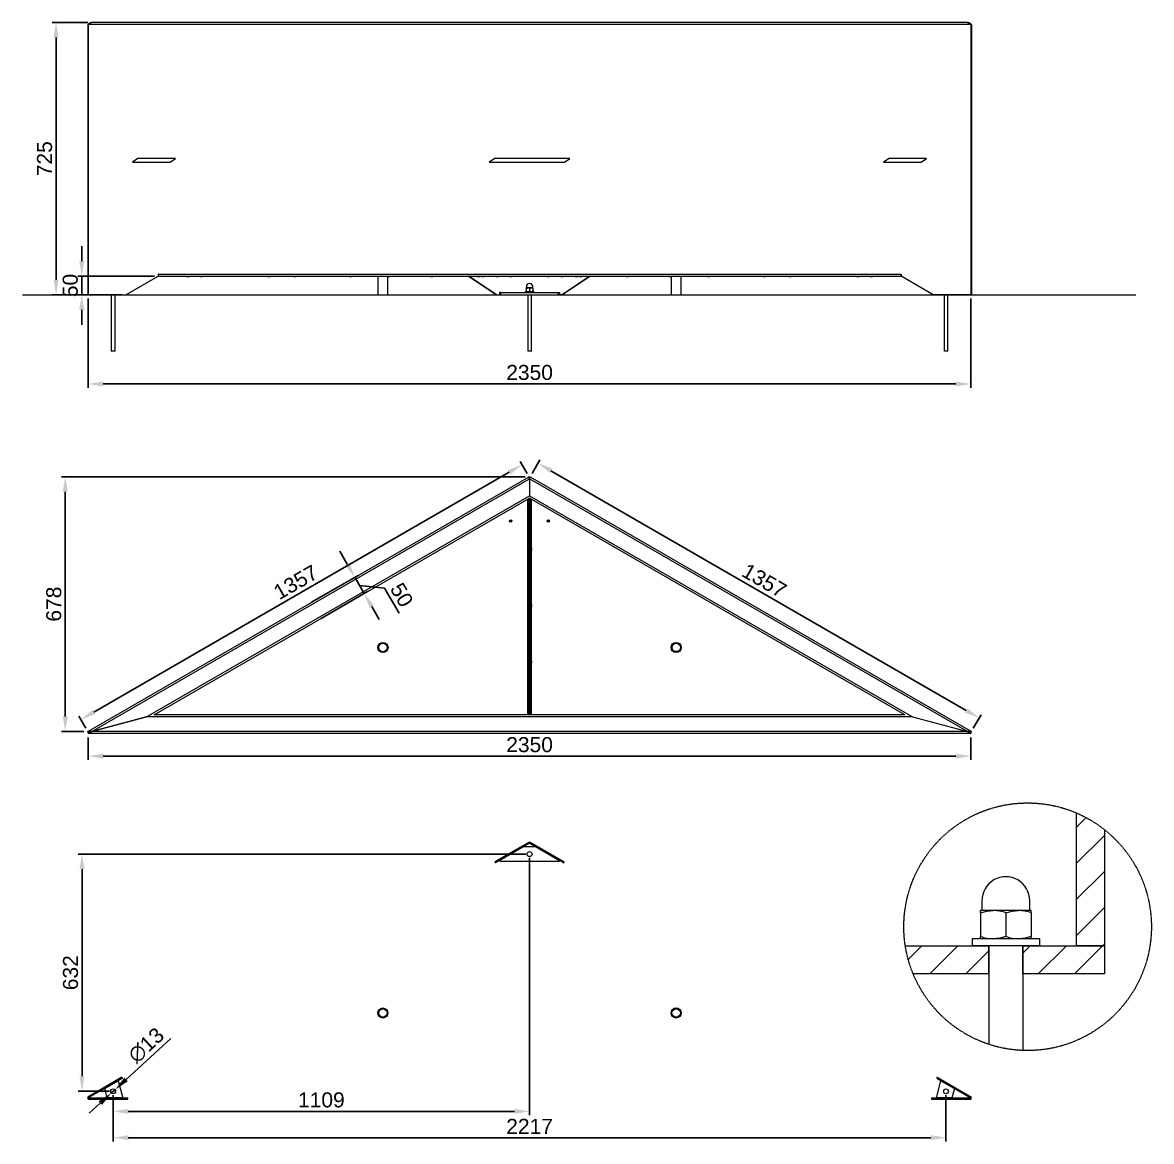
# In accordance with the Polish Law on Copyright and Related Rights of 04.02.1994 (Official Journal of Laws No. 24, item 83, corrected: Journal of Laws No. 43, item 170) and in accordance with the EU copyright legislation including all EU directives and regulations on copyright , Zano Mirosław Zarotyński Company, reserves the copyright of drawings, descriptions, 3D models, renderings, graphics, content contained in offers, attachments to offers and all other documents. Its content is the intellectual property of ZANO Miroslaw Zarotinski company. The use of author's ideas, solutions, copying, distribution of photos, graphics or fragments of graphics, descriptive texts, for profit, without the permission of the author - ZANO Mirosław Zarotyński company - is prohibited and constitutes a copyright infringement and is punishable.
# Model space of a CAD drawing. Header units: millimetres. Extents: x -87 to 4552, y -97 to 2881.
# Drawn here: x -87 to 2919, y -97 to 2881 of the extents above; entities that cross this region are included whole.
import ezdxf

# ---------------------------------------------------------------- set-up
doc = ezdxf.new("R2010")
doc.units = ezdxf.units.MM
doc.linetypes.add('HIDDEN', pattern=[1.905, 1.27, -0.635])
for name, color, linetype, lineweight in [('ZANO_R', 7, 'Continuous', 0), ('ZANO_R_przerywana', 7, 'HIDDEN', 0), ('ZANO_W', 1, 'Continuous', 0)]:
    doc.layers.add(name, color=color, linetype=linetype, lineweight=lineweight)
doc.styles.get("Standard").update_dxf_attribs({"font": 'ARIALUNI.TTF'})
doc.dimstyles.new('pl i ang', dxfattribs={"dimtxt": 50, "dimasz": 50, "dimexe": 1.25, "dimexo": 0.625, "dimgap": 10, "dimtad": 1, "dimtoh": 1, "dimtxsty": 'Standard', "dimcen": 2.5, "dimclrd": 1, "dimclre": 1, "dimclrt": 1, "dimadec": 0, "dimazin": 0, "dimtfac": 1, "dimtmove": 0, "dimatfit": 3, "dimfxl": 1, "dimarcsym": 1})

# ---------------------------------------------------------------- blocks, each defined once
blk = doc.blocks.new('*D384')
at = {"layer": 'ZANO_W', "color": 1, "lineweight": -2}
for p, q in [((87, 2881.2), (-7.6, 2881.2)), ((2.4, 2841.2), (2.4, 2196.3)), ((76.7, 2156.3), (-7.6, 2156.3))]:
    blk.add_line(p, q, dxfattribs=at)
at = {"layer": 'ZANO_W', "color": 1}
for points in [[(9, 2841.2), (-4.3, 2841.2), (2.4, 2881.2)], [(-4.3, 2196.3), (9, 2196.3), (2.4, 2156.3)]]:
    blk.add_solid(points, dxfattribs=at)
at = {"layer": 'ZANO_W', "color": 1, "insert": (-28.1, 2518.8), "char_height": 40, "attachment_point": 5, "rotation": 90}
blk.add_mtext('725', dxfattribs=at)
blk = doc.blocks.new('*D385')
at = {"layer": 'ZANO_W', "color": 1, "lineweight": -2}
for p, q in [((777.9, 1439.1), (757.9, 1473.8)), ((682.9, 1338), (806.6, 1409.5)), ((797.9, 1404.5), (822.9, 1361.2)), ((877.2, 1375.7), (810.4, 1382.8)), ((707.9, 1294.7), (831.6, 1366.2)), ((915.9, 1308.8), (877.2, 1375.7)), ((842.9, 1326.5), (862.9, 1291.9))]:
    blk.add_line(p, q, dxfattribs=at)
at = {"layer": 'ZANO_W', "color": 1}
for points in [[(772.2, 1435.8), (783.7, 1442.5), (797.9, 1404.5)], [(848.7, 1329.9), (837.2, 1323.2), (822.9, 1361.2)]]:
    blk.add_solid(points, dxfattribs=at)
at = {"layer": 'ZANO_W', "color": 1, "insert": (922.9, 1357.5), "char_height": 40, "attachment_point": 5, "rotation": 300}
blk.add_mtext('50', dxfattribs=at)
blk = doc.blocks.new('*D386')
at = {"layer": 'ZANO_W', "color": 1, "lineweight": -2}
for p, q in [((70.7, 2246.3), (70.7, 2286.3)), ((264.2, 2206.3), (60.7, 2206.3)), ((70.7, 2206.3), (70.7, 2156.3)), ((178.2, 2156.3), (60.7, 2156.3)), ((70.7, 2116.3), (70.7, 2076.3))]:
    blk.add_line(p, q, dxfattribs=at)
at = {"layer": 'ZANO_W', "color": 1}
for points in [[(64.1, 2246.3), (77.4, 2246.3), (70.7, 2206.3)], [(77.4, 2116.3), (64.1, 2116.3), (70.7, 2156.3)]]:
    blk.add_solid(points, dxfattribs=at)
at = {"layer": 'ZANO_W', "color": 1, "insert": (40.3, 2181.3), "char_height": 40, "attachment_point": 5, "rotation": 90}
blk.add_mtext('50', dxfattribs=at)
blk = doc.blocks.new('*D387')
at = {"layer": 'ZANO_W', "color": 1, "lineweight": -2}
for p, q in [((88.2, 978.2), (88.2, 918.3)), ((2438.2, 978.2), (2438.2, 918.3)), ((128.2, 928.3), (2398.2, 928.3))]:
    blk.add_line(p, q, dxfattribs=at)
at = {"layer": 'ZANO_W', "color": 1}
for points in [[(128.2, 934.9), (128.2, 921.6), (88.2, 928.3)], [(2398.2, 921.6), (2398.2, 934.9), (2438.2, 928.3)]]:
    blk.add_solid(points, dxfattribs=at)
at = {"layer": 'ZANO_W', "color": 1, "insert": (1263.2, 958.7), "char_height": 40, "attachment_point": 5}
blk.add_mtext('2350', dxfattribs=at)
blk = doc.blocks.new('*D388')
at = {"layer": 'ZANO_W', "color": 1, "lineweight": -2}
for p, q in [((1251.7, 1672.2), (16.9, 1672.2)), ((26.9, 1033.9), (26.9, 1632.2)), ((76.7, 993.9), (16.9, 993.9))]:
    blk.add_line(p, q, dxfattribs=at)
at = {"layer": 'ZANO_W', "color": 1}
for points in [[(33.5, 1632.2), (20.2, 1632.2), (26.9, 1672.2)], [(20.2, 1033.9), (33.5, 1033.9), (26.9, 993.9)]]:
    blk.add_solid(points, dxfattribs=at)
at = {"layer": 'ZANO_W', "color": 1, "insert": (-3.6, 1333), "char_height": 40, "attachment_point": 5, "rotation": 90}
blk.add_mtext('678', dxfattribs=at)
blk = doc.blocks.new('*D389')
at = {"layer": 'ZANO_W', "color": 1, "lineweight": -2}
for p, q in [((103, 1045.7), (1208.7, 1684.1)), ((1256.7, 1680.9), (1238.3, 1712.7)), ((81.7, 1002.5), (63.3, 1034.4))]:
    blk.add_line(p, q, dxfattribs=at)
at = {"layer": 'ZANO_W', "color": 1}
for points in [[(1212, 1678.3), (1205.3, 1689.8), (1243.3, 1704.1)], [(99.6, 1051.5), (106.3, 1039.9), (68.3, 1025.7)]]:
    blk.add_solid(points, dxfattribs=at)
at = {"layer": 'ZANO_W', "color": 1, "insert": (640.6, 1391.2), "char_height": 40, "attachment_point": 5, "rotation": 30}
blk.add_mtext('1357', dxfattribs=at)
blk = doc.blocks.new('*D390')
at = {"layer": 'ZANO_W', "color": 1, "lineweight": -2}
for p, q in [((1269.7, 1680.9), (1290.5, 1717)), ((1320.2, 1688.3), (2425.9, 1050)), ((2444.7, 1002.5), (2465.5, 1038.6))]:
    blk.add_line(p, q, dxfattribs=at)
at = {"layer": 'ZANO_W', "color": 1}
for points in [[(1323.5, 1694.1), (1316.8, 1682.5), (1285.5, 1708.3)], [(2422.6, 1044.2), (2429.2, 1055.7), (2460.5, 1030)]]:
    blk.add_solid(points, dxfattribs=at)
at = {"layer": 'ZANO_W', "color": 1, "insert": (1888.2, 1395.5), "char_height": 40, "attachment_point": 5, "rotation": 330.0015}
blk.add_mtext('1357', dxfattribs=at)
blk = doc.blocks.new('*D391')
at = {"layer": 'ZANO_W', "color": 1, "lineweight": -2}
for p, q in [((88.2, 2146.3), (88.2, 1909.2)), ((2438.2, 2146.3), (2438.2, 1909.2)), ((128.2, 1919.2), (2398.2, 1919.2))]:
    blk.add_line(p, q, dxfattribs=at)
at = {"layer": 'ZANO_W', "color": 1}
for points in [[(128.2, 1925.8), (128.2, 1912.5), (88.2, 1919.2)], [(2398.2, 1912.5), (2398.2, 1925.8), (2438.2, 1919.2)]]:
    blk.add_solid(points, dxfattribs=at)
at = {"layer": 'ZANO_W', "color": 1, "insert": (1263.2, 1949.6), "char_height": 40, "attachment_point": 5}
blk.add_mtext('2350', dxfattribs=at)
blk = doc.blocks.new('*D392')
at = {"layer": 'ZANO_W', "color": 1, "lineweight": -2}
for p, q in [((154.5, 25.9), (154.5, -97.5)), ((2371.9, 25.9), (2371.9, -97.5)), ((194.5, -87.5), (2331.9, -87.5))]:
    blk.add_line(p, q, dxfattribs=at)
at = {"layer": 'ZANO_W', "color": 1}
for points in [[(194.5, -80.8), (194.5, -94.1), (154.5, -87.5)], [(2331.9, -94.1), (2331.9, -80.8), (2371.9, -87.5)]]:
    blk.add_solid(points, dxfattribs=at)
at = {"layer": 'ZANO_W', "color": 1, "insert": (1263.2, -57.4), "char_height": 40, "attachment_point": 5}
blk.add_mtext('2217', dxfattribs=at)
blk = doc.blocks.new('*D393')
at = {"layer": 'ZANO_W', "color": 1, "lineweight": -2}
for p, q in [((1263.2, 657.5), (1263.2, -27.5)), ((154.5, 25.9), (154.5, -27.5)), ((194.5, -17.5), (1223.2, -17.5))]:
    blk.add_line(p, q, dxfattribs=at)
at = {"layer": 'ZANO_W', "color": 1}
for points in [[(194.5, -10.8), (194.5, -24.2), (154.5, -17.5)], [(1223.2, -24.2), (1223.2, -10.8), (1263.2, -17.5)]]:
    blk.add_solid(points, dxfattribs=at)
at = {"layer": 'ZANO_W', "color": 1, "insert": (708.8, 12.9), "char_height": 40, "attachment_point": 5}
blk.add_mtext('1109', dxfattribs=at)
blk = doc.blocks.new('*D394')
at = {"layer": 'ZANO_W', "color": 1, "lineweight": -2}
for p, q in [((1253.2, 667.5), (61.5, 667.5)), ((71.5, 75.9), (71.5, 627.5)), ((144.5, 35.9), (61.5, 35.9))]:
    blk.add_line(p, q, dxfattribs=at)
at = {"layer": 'ZANO_W', "color": 1}
for points in [[(78.1, 627.5), (64.8, 627.5), (71.5, 667.5)], [(64.8, 75.9), (78.1, 75.9), (71.5, 35.9)]]:
    blk.add_solid(points, dxfattribs=at)
at = {"layer": 'ZANO_W', "color": 1, "insert": (41, 351.7), "char_height": 40, "attachment_point": 5, "rotation": 90}
blk.add_mtext('632', dxfattribs=at)
blk = doc.blocks.new('*D396')
at = {"layer": 'ZANO_W', "color": 1, "lineweight": -2}
for p, q in [((308.1, 176.8), (188.8, 67.4)), ((149.7, 31.5), (159.3, 40.3)), ((120.2, 4.5), (90.8, -22.5))]:
    blk.add_line(p, q, dxfattribs=at)
at = {"layer": 'ZANO_W', "color": 1}
for points in [[(184.3, 72.3), (193.3, 62.5), (159.3, 40.3)], [(124.7, -0.4), (115.7, 9.4), (149.7, 31.5)]]:
    blk.add_solid(points, dxfattribs=at)
at = {"layer": 'ZANO_W', "color": 1, "insert": (242.4, 158.3), "char_height": 40, "attachment_point": 5, "rotation": 42.5314}
blk.add_mtext('∅13', dxfattribs=at)

msp = doc.modelspace()

# ---------------------------------------------------------------- linework, layer by layer
at = {"layer": 'ZANO_R'}
for p, q in [((88.2, 2875.9), (86.7, 2875.9)), ((86.7, 2875.9), (86.7, 2156.3)), ((2438.2, 2875.9), (88.2, 2875.9)), ((88.2, 2875.9), (88.2, 2156.3)), ((2429.2, 2881.3), (97.1, 2881.3)), ((2438.2, 2875.9), (2439.7, 2875.9)), ((2438.2, 2875.9), (2438.2, 2156.3)), ((2439.7, 2875.9), (2439.7, 2156.3)), ((220.3, 2519.3), (206, 2509.3)), ((206, 2509.3), (306, 2509.3)), ((320.3, 2519.3), (220.3, 2519.3)), ((306, 2509.3), (320.3, 2519.3)), ((1170.3, 2519.3), (1156, 2509.3)), ((1156, 2509.3), (1356, 2509.3)), ((1370.3, 2519.3), (1170.3, 2519.3)), ((1356, 2509.3), (1370.3, 2519.3)), ((2220.3, 2519.3), (2206, 2509.3)), ((2206, 2509.3), (2306, 2509.3)), ((2320.3, 2519.3), (2220.3, 2519.3)), ((2306, 2509.3), (2320.3, 2519.3)), ((188.2, 2156.3), (273.8, 2205.7)), ((274.8, 2211.7), (273.8, 2211.7)), ((273.8, 2211.7), (273.8, 2205.7)), ((273.8, 2209.3), (274.2, 2209.3)), ((273.8, 2206.3), (274.2, 2206.3)), ((274.2, 2209.3), (274.2, 2206.3)), ((274.2, 2206.3), (2252.2, 2206.3)), ((274.8, 2211.7), (2251.6, 2211.7)), ((348.7, 2206.3), (348.7, 2206.2)), ((348.7, 2206.2), (357.7, 2206.2)), ((348.8, 2206), (357.6, 2206)), ((351.3, 2205.4), (355.1, 2205.4)), ((351.4, 2205.4), (354.9, 2205.4)), ((357.7, 2206.2), (357.7, 2206.3)), ((383.7, 2206.3), (383.7, 2206.2)), ((383.7, 2206.2), (386.2, 2206.2)), ((383.8, 2206), (386.2, 2206)), ((386.2, 2206.2), (392.7, 2206.2)), ((386.2, 2206), (392.5, 2206)), ((386.3, 2205.4), (387.3, 2205.4)), ((386.4, 2205.4), (389.9, 2205.4)), ((387.3, 2205.4), (390.1, 2205.4)), ((392.7, 2206.2), (392.7, 2206.3)), ((565.2, 2206.3), (565.2, 2206.2)), ((565.2, 2206.2), (574.2, 2206.2)), ((565.3, 2206), (574.1, 2206)), ((567.8, 2205.4), (571.6, 2205.4)), ((567.9, 2205.4), (571.4, 2205.4)), ((574.2, 2206.2), (574.2, 2206.3)), ((633.7, 2206.3), (633.7, 2206.2)), ((633.7, 2206.2), (642.7, 2206.2)), ((633.8, 2206), (642.5, 2206)), ((636.3, 2205.4), (640.1, 2205.4)), ((636.4, 2205.4), (639.9, 2205.4)), ((642.7, 2206.2), (642.7, 2206.3)), ((781.7, 2206.3), (781.7, 2206.2)), ((781.7, 2206.2), (790.7, 2206.2)), ((781.8, 2206), (790.6, 2206)), ((784.3, 2205.4), (788.1, 2205.4)), ((784.5, 2205.4), (788, 2205.4)), ((790.7, 2206.2), (790.7, 2206.3)), ((859.3, 2206.3), (859.3, 2156.3)), ((883.7, 2206.3), (883.7, 2206.2)), ((883.7, 2206.2), (892.7, 2206.2)), ((883.8, 2206), (892.5, 2206)), ((886.2, 2156.3), (886.2, 2205.4)), ((886.3, 2205.4), (890.1, 2205.4)), ((886.4, 2205.4), (889.9, 2205.4)), ((892.7, 2206.2), (892.7, 2206.3)), ((998.2, 2206.3), (998.2, 2206.2)), ((998.2, 2206.2), (1007.2, 2206.2)), ((998.3, 2206), (1007.1, 2206)), ((1000.8, 2205.4), (1004.6, 2205.4)), ((1001, 2205.4), (1004.5, 2205.4)), ((1007.2, 2206.2), (1007.2, 2206.3)), ((1101, 2205.7), (1101, 2206.3)), ((1102.5, 2205.7), (1101, 2205.7)), ((1101, 2205.7), (1175.1, 2156.3)), ((1102.5, 2205.7), (1102.5, 2206.3)), ((1102.5, 2205.7), (1176.6, 2156.3)), ((1122.7, 2206.3), (1122.7, 2206.2)), ((1122.7, 2206.2), (1125.9, 2206.2)), ((1122.8, 2206), (1125.9, 2206)), ((1125.3, 2205.4), (1126.6, 2205.4)), ((1125.4, 2205.4), (1128.9, 2205.4)), ((1125.9, 2206.2), (1131.7, 2206.2)), ((1125.9, 2206), (1131.6, 2206)), ((1126.6, 2205.4), (1129.1, 2205.4)), ((1131.7, 2206.2), (1131.7, 2206.3)), ((1133.7, 2206.3), (1133.7, 2206.2)), ((1133.7, 2206.2), (1142.7, 2206.2)), ((1133.8, 2206), (1142.5, 2206)), ((1136.3, 2205.4), (1140.1, 2205.4)), ((1136.4, 2205.4), (1139.9, 2205.4)), ((1142.7, 2206.2), (1142.7, 2206.3)), ((1172.7, 2206.3), (1172.7, 2206.2)), ((1172.7, 2206.2), (1181.7, 2206.2)), ((1172.8, 2206), (1181.6, 2206)), ((1175.3, 2205.4), (1179.1, 2205.4)), ((1175.4, 2205.4), (1178.9, 2205.4)), ((1181.7, 2206.2), (1181.7, 2206.3)), ((1208.7, 2206.3), (1208.7, 2206.2)), ((1208.7, 2206.2), (1215.7, 2206.2)), ((1208.8, 2206), (1215.6, 2206)), ((1211.3, 2205.4), (1214.2, 2205.4)), ((1211.4, 2205.4), (1214.9, 2205.4)), ((1214.2, 2205.4), (1215.1, 2205.4)), ((1215.6, 2206), (1217.6, 2206)), ((1215.7, 2206.2), (1217.7, 2206.2)), ((1217.7, 2206.2), (1217.7, 2206.3)), ((1308.7, 2206.3), (1308.7, 2206.2)), ((1308.7, 2206.2), (1310, 2206.2)), ((1308.8, 2206), (1310.1, 2206)), ((1310, 2206.2), (1317.7, 2206.2)), ((1310.1, 2206), (1317.6, 2206)), ((1311.3, 2205.4), (1311.8, 2205.4)), ((1311.4, 2205.4), (1314.9, 2205.4)), ((1311.8, 2205.4), (1315.1, 2205.4)), ((1317.7, 2206.2), (1317.7, 2206.3)), ((1344.7, 2206.3), (1344.7, 2206.2)), ((1344.7, 2206.2), (1353.7, 2206.2)), ((1344.8, 2206), (1353.6, 2206)), ((1347.3, 2205.4), (1351.1, 2205.4)), ((1347.4, 2205.4), (1350.9, 2205.4)), ((1423.9, 2205.7), (1349.8, 2156.3)), ((1425.4, 2205.7), (1351.3, 2156.3)), ((1353.7, 2206.2), (1353.7, 2206.3)), ((1383.7, 2206.3), (1383.7, 2206.2)), ((1383.7, 2206.2), (1387.4, 2206.2)), ((1383.8, 2206), (1387.5, 2206)), ((1386.3, 2205.4), (1387.9, 2205.4)), ((1386.4, 2205.4), (1389.9, 2205.4)), ((1387.4, 2206.2), (1392.7, 2206.2)), ((1387.5, 2206), (1392.5, 2206)), ((1387.9, 2205.4), (1390.1, 2205.4)), ((1392.7, 2206.2), (1392.7, 2206.3)), ((1394.7, 2206.3), (1394.7, 2206.2)), ((1394.7, 2206.2), (1399.1, 2206.2)), ((1394.8, 2206), (1399.1, 2206)), ((1397.3, 2205.4), (1399.2, 2205.4)), ((1397.4, 2205.4), (1400.9, 2205.4)), ((1399.1, 2206.2), (1403.7, 2206.2)), ((1399.1, 2206), (1403.6, 2206)), ((1399.2, 2205.4), (1401.1, 2205.4)), ((1403.7, 2206.2), (1403.7, 2206.3)), ((1423.9, 2206.3), (1423.9, 2205.7)), ((1423.9, 2205.7), (1425.4, 2205.7)), ((1425.4, 2205.7), (1425.4, 2206.3)), ((1519.2, 2206.3), (1519.2, 2206.2)), ((1519.2, 2206.2), (1528.2, 2206.2)), ((1519.3, 2206), (1528, 2206)), ((1521.8, 2205.4), (1525.6, 2205.4)), ((1521.9, 2205.4), (1525.4, 2205.4)), ((1528.2, 2206.2), (1528.2, 2206.3)), ((1633.7, 2206.3), (1633.7, 2206.2)), ((1633.7, 2206.2), (1642.7, 2206.2)), ((1633.8, 2206), (1642.5, 2206)), ((1636.3, 2205.4), (1640.1, 2205.4)), ((1636.4, 2205.4), (1639.9, 2205.4)), ((1640.1, 2205.4), (1640.1, 2156.3)), ((1642.7, 2206.2), (1642.7, 2206.3)), ((1667, 2156.3), (1667, 2206.3)), ((1735.7, 2206.3), (1735.7, 2206.2)), ((1735.7, 2206.2), (1744.7, 2206.2)), ((1735.8, 2206), (1744.5, 2206)), ((1738.3, 2205.4), (1742.1, 2205.4)), ((1738.4, 2205.4), (1741.9, 2205.4)), ((1744.7, 2206.2), (1744.7, 2206.3)), ((1883.7, 2206.3), (1883.7, 2206.2)), ((1883.7, 2206.2), (1891.3, 2206.2)), ((1883.8, 2206), (1891.2, 2206)), ((1886.3, 2205.4), (1889.5, 2205.4)), ((1886.4, 2205.4), (1889.9, 2205.4)), ((1889.5, 2205.4), (1890.1, 2205.4)), ((1891.2, 2206), (1892.5, 2206)), ((1891.3, 2206.2), (1892.7, 2206.2)), ((1892.7, 2206.2), (1892.7, 2206.3)), ((1952.2, 2206.3), (1952.2, 2206.2)), ((1952.2, 2206.2), (1961.2, 2206.2)), ((1952.3, 2206), (1961, 2206)), ((1954.8, 2205.4), (1958.6, 2205.4)), ((1954.9, 2205.4), (1958.4, 2205.4)), ((1961.2, 2206.2), (1961.2, 2206.3)), ((2133.7, 2206.3), (2133.7, 2206.2)), ((2133.7, 2206.2), (2138.7, 2206.2)), ((2133.8, 2206), (2138.7, 2206)), ((2136.3, 2205.4), (2138.4, 2205.4)), ((2136.4, 2205.4), (2139.9, 2205.4)), ((2138.4, 2205.4), (2140.1, 2205.4)), ((2138.7, 2206.2), (2142.7, 2206.2)), ((2138.7, 2206), (2142.5, 2206)), ((2142.7, 2206.2), (2142.7, 2206.3)), ((2168.7, 2206.3), (2168.7, 2206.2)), ((2168.7, 2206.2), (2177.3, 2206.2)), ((2168.8, 2206), (2177.2, 2206)), ((2171.3, 2205.4), (2174.9, 2205.4)), ((2171.4, 2205.4), (2174.9, 2205.4)), ((2174.9, 2205.4), (2175.1, 2205.4)), ((2177.2, 2206), (2177.6, 2206)), ((2177.3, 2206.2), (2177.7, 2206.2)), ((2177.7, 2206.2), (2177.7, 2206.3)), ((2251.6, 2211.7), (2252.6, 2211.7)), ((2252.2, 2209.3), (2252.2, 2206.3)), ((2252.2, 2209.3), (2252.6, 2209.3)), ((2252.2, 2206.3), (2252.6, 2206.3)), ((2252.6, 2211.7), (2252.6, 2205.7)), ((2338.2, 2156.3), (2252.6, 2205.7)), ((1251.2, 2164.8), (1251.2, 2162.3)), ((1275.2, 2164.8), (1251.2, 2164.8)), ((1254.2, 2174), (1254.2, 2174.8)), ((1258.7, 2174.8), (1254.2, 2174.8)), ((1254.2, 2174), (1254.2, 2165.6)), ((1254.2, 2164.8), (1254.2, 2165.6)), ((1254.7, 2178.3), (1254.7, 2175)), ((1267.7, 2174.8), (1258.7, 2174.8)), ((1263.2, 2174), (1263.2, 2165.6)), ((1272.2, 2174.8), (1267.7, 2174.8)), ((1271.7, 2175), (1271.7, 2178.3)), ((1272.2, 2174), (1272.2, 2174.8)), ((1272.2, 2174), (1272.2, 2165.6)), ((1272.2, 2164.8), (1272.2, 2165.6)), ((1275.2, 2162.3), (1275.2, 2164.8)), ((88.2, 2156.3), (86.7, 2156.3)), ((88.2, 2156.3), (188.2, 2156.3)), ((859.3, 2156.3), (886.2, 2156.3)), ((1175.1, 2156.3), (1176.6, 2156.3)), ((1176.6, 2156.3), (1183.2, 2156.3)), ((1183.2, 2162.3), (1183.2, 2156.3)), ((1187, 2162.3), (1183.2, 2162.3)), ((1183.2, 2156.3), (1187, 2156.3)), ((1187, 2156.3), (1187, 2162.3)), ((1187, 2162.3), (1339.3, 2162.3)), ((1187, 2156.3), (1339.3, 2156.3)), ((1339.3, 2156.3), (1339.3, 2162.3)), ((1339.3, 2162.3), (1343.2, 2162.3)), ((1343.2, 2156.3), (1339.3, 2156.3)), ((1343.2, 2162.3), (1343.2, 2156.3)), ((1349.8, 2156.3), (1343.2, 2156.3)), ((1349.8, 2156.3), (1351.3, 2156.3)), ((1640.1, 2156.3), (1643.2, 2156.3)), ((1643.2, 2156.3), (1667, 2156.3)), ((2438.2, 2156.3), (2338.2, 2156.3)), ((2439.7, 2156.3), (2438.2, 2156.3)), ((86.7, 993.9), (1261.7, 1672.2)), ((97.2, 993.7), (1263.2, 1666.9)), ((1263.2, 1669.6), (1261.7, 1672.2)), ((1263.2, 1669.6), (1264.7, 1672.2)), ((1263.2, 1666.9), (1263.2, 1621.6)), ((2429.2, 993.6), (1263.2, 1666.8)), ((1263.2, 1666.8), (1263.2, 1621.6)), ((1264.7, 1672.2), (2439.7, 993.8)), ((243.5, 1032.9), (1263.2, 1621.6)), ((263.6, 1038.3), (1263.2, 1615.4)), ((1257.8, 1612.2), (1257.8, 1038.2)), ((1260.2, 1613.6), (1260.2, 1038.2)), ((1263.2, 1621.6), (2282.9, 1032.8)), ((1263.2, 1615.3), (1263.2, 1038.2)), ((2262.8, 1038.2), (1263.2, 1615.3)), ((1266.2, 1613.6), (1266.2, 1038.2)), ((1268.6, 1038.2), (1268.6, 1612.2)), ((1259.3, 1481.1), (1259.3, 1477.4)), ((1259.3, 1481), (1259.3, 1477.5)), ((1259.9, 1483.6), (1259.9, 1474.9)), ((1260.2, 1483.7), (1260.1, 1483.7)), ((1260.1, 1483.7), (1260.1, 1474.7)), ((1260.1, 1474.7), (1260.2, 1474.7)), ((1268.3, 1481.7), (1268.3, 1476.8)), ((1268.5, 1478), (1268.5, 1480.5)), ((1259.3, 1331.1), (1259.3, 1327.4)), ((1259.3, 1331), (1259.3, 1327.5)), ((1259.9, 1333.6), (1259.9, 1324.9)), ((1260.2, 1333.7), (1260.1, 1333.7)), ((1260.1, 1333.7), (1260.1, 1324.7)), ((1260.1, 1324.7), (1260.2, 1324.7)), ((1268.3, 1331.7), (1268.3, 1326.8)), ((1268.5, 1328), (1268.5, 1330.5)), ((1259.3, 1181.1), (1259.3, 1177.4)), ((1259.3, 1181), (1259.3, 1177.5)), ((1259.9, 1183.6), (1259.9, 1174.9)), ((1260.2, 1183.7), (1260.1, 1183.7)), ((1260.1, 1183.7), (1260.1, 1174.7)), ((1260.1, 1174.7), (1260.2, 1174.7)), ((1268.3, 1181.7), (1268.3, 1176.8)), ((1268.5, 1178), (1268.5, 1180.5)), ((97.1, 993.6), (243.4, 1032.8)), ((243.5, 1032.9), (97.2, 993.7)), ((2282.9, 1032.8), (243.4, 1032.8)), ((2262.8, 1038.2), (263.6, 1038.2)), ((2282.9, 1032.8), (2429.2, 993.6)), ((88.2, 991.3), (86.7, 993.9)), ((2429.2, 993.6), (97.1, 993.6)), ((2438.2, 991.2), (2439.7, 993.8)), ((89.1, 991.8), (88.2, 991.2)), ((88.2, 991.2), (88.4, 991.2)), ((88.2, 991.2), (88.2, 988.2)), ((2438.2, 988.2), (88.2, 988.2)), ((2438.2, 991.2), (2438.2, 988.2)), ((2719, 777.2), (2719, 423.5)), ((2719, 738.6), (2745.1, 764.7)), ((2794, 732.6), (2794, 423.5)), ((1261.7, 699.2), (1170.9, 646.7)), ((1263.2, 696.6), (1172.4, 644.1)), ((1261.7, 699.2), (1263.2, 696.6)), ((1263.2, 696.6), (1264.7, 699.2)), ((1263.2, 696.6), (1354, 644.1)), ((1264.7, 699.2), (1355.5, 646.7)), ((2719, 642.4), (2794, 717.4)), ((1183.2, 650.4), (1247.5, 687.5)), ((1247.5, 687.5), (1278.9, 687.5)), ((1278.9, 687.5), (1343.2, 650.4)), ((1170.9, 646.7), (1172.4, 644.1)), ((1339.3, 647.5), (1187, 647.5)), ((1354, 644.1), (1355.5, 646.7)), ((2719, 546.2), (2794, 621.2)), ((2467.7, 543.5), (2467.7, 519.2)), ((2595.2, 519.2), (2595.2, 543.5)), ((2464, 511.3), (2464, 517.3)), ((2497.7, 517.3), (2464, 517.3)), ((2464, 511.3), (2480.5, 515.6)), ((2464, 511.3), (2464, 448.3)), ((2480.5, 515.6), (2497.7, 517.3)), ((2565.2, 517.3), (2497.7, 517.3)), ((2531.5, 511.3), (2548, 515.6)), ((2531.5, 511.3), (2531.5, 448.3)), ((2548, 515.6), (2565.2, 517.3)), ((2599, 517.3), (2565.2, 517.3)), ((2599, 511.3), (2599, 517.3)), ((2599, 511.3), (2599, 448.3)), ((2719, 450), (2794, 525)), ((2263.7, 423.7), (2486.5, 423.5)), ((2271.5, 387.3), (2307.9, 423.7)), ((2328.9, 348.5), (2404, 423.6)), ((2441.5, 442.3), (2441.5, 423.5)), ((2621.5, 442.3), (2441.5, 442.3)), ((2621.5, 423.5), (2441.5, 423.5)), ((2464, 442.3), (2464, 448.3)), ((2486.5, 348.5), (2486.5, 423.5)), ((2486.5, 423.5), (2486.5, 161)), ((2515, 443.9), (2497.7, 442.3)), ((2531.5, 448.3), (2515, 443.9)), ((2582.5, 443.9), (2565.2, 442.3)), ((2576.5, 348.5), (2576.5, 423.5)), ((2576.5, 423.5), (2794, 423.5)), ((2576.5, 423.5), (2576.5, 144.7)), ((2576.5, 403.7), (2596.4, 423.5)), ((2599, 448.3), (2582.5, 443.9)), ((2599, 442.3), (2599, 448.3)), ((2617.6, 348.5), (2692.6, 423.5)), ((2621.5, 423.5), (2621.5, 442.3)), ((2713.8, 348.5), (2788.8, 423.5)), ((2794, 423.5), (2719, 423.5)), ((2788.8, 423.5), (2794, 428.7)), ((2425.1, 348.5), (2486.5, 409.9)), ((2486.5, 348.5), (2283.2, 348.5)), ((2794, 348.5), (2576.5, 348.5)), ((177.5, 73.2), (86.7, 20.8)), ((179, 70.6), (88.2, 18.2)), ((131.8, 43.4), (167.7, 64.1)), ((167.7, 64.1), (180, 18.2)), ((179, 70.6), (177.5, 73.2)), ((2346.4, 18.2), (2358.7, 64.1)), ((2348.9, 73.2), (2347.4, 70.6)), ((2347.4, 70.6), (2438.2, 18.2)), ((2348.9, 73.2), (2439.7, 20.8)), ((2358.7, 64.1), (2394.6, 43.4)), ((138.6, 18.2), (131.8, 43.4)), ((2394.6, 43.4), (2387.8, 18.2)), ((88.2, 18.2), (86.7, 20.8)), ((88.2, 18.2), (193.1, 18.2)), ((88.2, 15.2), (88.2, 18.2)), ((88.2, 15.2), (193.1, 15.2)), ((180, 18.2), (138.6, 18.2)), ((193.1, 15.2), (193.1, 18.2)), ((2333.3, 18.2), (2438.2, 18.2)), ((2333.3, 18.2), (2333.3, 15.2)), ((2333.3, 15.2), (2438.2, 15.2)), ((2387.8, 18.2), (2346.4, 18.2)), ((2439.7, 20.8), (2438.2, 18.2)), ((2438.2, 18.2), (2438.2, 15.2))]:
    msp.add_line(p, q, dxfattribs=at)
at = {"layer": 'ZANO_R', "flags": 128}
for points in [[(1254.2, 2174), (1256.4, 2174.5), (1258.7, 2174.8)], [(1263.2, 2165.6), (1261, 2165), (1258.7, 2164.8)], [(1263.2, 2174), (1265.4, 2174.5), (1267.7, 2174.8)], [(1272.2, 2165.6), (1270, 2165), (1267.7, 2164.8)]]:
    msp.add_lwpolyline(points, dxfattribs=at)
at = {"layer": 'ZANO_R'}
for points in [[(-86.8, 2156.3), (2877.6, 2156.3)], [(1251.2, 2162.3), (1275.2, 2162.3)], [(2794, 423.5), (2794, 348.5)]]:
    msp.add_lwpolyline(points, dxfattribs=at)
for centre, radius in [((1213.2, 1554.6), 3.2), ((1213.2, 1554.6), 2.42), ((1213.2, 1554.6), 1.25), ((1213.2, 1554.6), 0.75), ((1313.2, 1554.6), 3.2), ((1313.2, 1554.6), 2.42), ((1313.2, 1554.6), 1.25), ((1313.2, 1554.6), 0.75), ((872.8, 1217.6), 13.6), ((872.8, 1217.6), 13.4), ((872.8, 1217.6), 11.2), ((1653.6, 1217.6), 13.6), ((1653.6, 1217.6), 13.4), ((1653.6, 1217.6), 11.1), ((1263.2, 667.5), 6.5), ((872.8, 244.5), 13.4), ((872.8, 244.5), 11.2), ((1653.6, 244.5), 13.5), ((1653.6, 244.5), 11.2), ((154.5, 35.9), 6.5), ((2371.9, 35.9), 6.5)]:
    msp.add_circle(centre, radius, dxfattribs=at)
for centre, radius, start, end in [((348.9, 2206.2), 0.2, 180, 251.5078), ((353.2, 2219), 13.8, 251.5078, 262.1154), ((351.4, 2206.4), 1, 262.1154, 270), ((354.9, 2206.4), 1, 270, 277.8846), ((353.2, 2219), 13.8, 277.8846, 288.4922), ((357.5, 2206.2), 0.2, 288.4922, 0), ((383.9, 2206.2), 0.2, 180, 251.5078), ((388.2, 2219), 13.8, 251.5078, 262.1154), ((386.4, 2206.4), 1, 262.1154, 270), ((389.9, 2206.4), 1, 270, 277.8846), ((388.2, 2219), 13.8, 277.8846, 288.4922), ((392.5, 2206.2), 0.2, 288.4922, 0), ((565.4, 2206.2), 0.2, 180, 251.5078), ((569.7, 2219), 13.8, 251.5078, 262.1154), ((567.9, 2206.4), 1, 262.1154, 270), ((571.4, 2206.4), 1, 270, 277.8846), ((569.7, 2219), 13.8, 277.8846, 288.4922), ((574, 2206.2), 0.2, 288.4922, 0), ((633.9, 2206.2), 0.2, 180, 251.5078), ((638.2, 2219), 13.8, 251.5078, 262.1154), ((636.4, 2206.4), 1, 262.1154, 270), ((639.9, 2206.4), 1, 270, 277.8846), ((638.2, 2219), 13.8, 277.8846, 288.4922), ((642.5, 2206.2), 0.2, 288.4922, 0), ((781.9, 2206.2), 0.2, 180, 251.5078), ((786.2, 2219), 13.8, 251.5078, 262.1154), ((784.5, 2206.4), 1, 262.1154, 270), ((788, 2206.4), 1, 270, 277.8846), ((786.2, 2219), 13.8, 277.8846, 288.4922), ((790.5, 2206.2), 0.2, 288.4922, 0), ((883.9, 2206.2), 0.2, 180, 251.5078), ((888.2, 2219), 13.8, 251.5078, 262.1154), ((886.4, 2206.4), 1, 262.1154, 270), ((889.9, 2206.4), 1, 270, 277.8846), ((888.2, 2219), 13.8, 277.8846, 288.4922), ((892.5, 2206.2), 0.2, 288.4922, 0), ((998.4, 2206.2), 0.2, 180, 251.5078), ((1002.7, 2219), 13.8, 251.5078, 262.1154), ((1001, 2206.4), 1, 262.1154, 270), ((1004.5, 2206.4), 1, 270, 277.8846), ((1002.7, 2219), 13.8, 277.8846, 288.4922), ((1007, 2206.2), 0.2, 288.4922, 0), ((1122.9, 2206.2), 0.2, 180, 251.5078), ((1127.2, 2219), 13.8, 251.5078, 262.1154), ((1125.4, 2206.4), 1, 262.1154, 270), ((1128.9, 2206.4), 1, 270, 277.8846), ((1127.2, 2219), 13.8, 277.8846, 288.4922), ((1131.5, 2206.2), 0.2, 288.4922, 0), ((1133.9, 2206.2), 0.2, 180, 251.5078), ((1138.2, 2219), 13.8, 251.5078, 262.1154), ((1136.4, 2206.4), 1, 262.1154, 270), ((1139.9, 2206.4), 1, 270, 277.8846), ((1138.2, 2219), 13.8, 277.8846, 288.4922), ((1142.5, 2206.2), 0.2, 288.4922, 0), ((1172.9, 2206.2), 0.2, 180, 251.5078), ((1177.2, 2219), 13.8, 251.5078, 262.1154), ((1175.4, 2206.4), 1, 262.1154, 270), ((1178.9, 2206.4), 1, 270, 277.8846), ((1177.2, 2219), 13.8, 277.8846, 288.4922), ((1181.5, 2206.2), 0.2, 288.4922, 0), ((1208.9, 2206.2), 0.2, 180, 251.5078), ((1213.2, 2219), 13.8, 251.5078, 262.1154), ((1211.4, 2206.4), 1, 262.1154, 270), ((1214.9, 2206.4), 1, 270, 277.8846), ((1213.2, 2219), 13.8, 277.8846, 288.4922), ((1217.5, 2206.2), 0.2, 288.4922, 0), ((1308.9, 2206.2), 0.2, 180, 251.5078), ((1313.2, 2219), 13.8, 251.5078, 262.1154), ((1311.4, 2206.4), 1, 262.1154, 270), ((1314.9, 2206.4), 1, 270, 277.8846), ((1313.2, 2219), 13.8, 277.8846, 288.4922), ((1317.5, 2206.2), 0.2, 288.4922, 0), ((1344.9, 2206.2), 0.2, 180, 251.5078), ((1349.2, 2219), 13.8, 251.5078, 262.1154), ((1347.4, 2206.4), 1, 262.1154, 270), ((1350.9, 2206.4), 1, 270, 277.8846), ((1349.2, 2219), 13.8, 277.8846, 288.4922), ((1353.5, 2206.2), 0.2, 288.4922, 0), ((1383.9, 2206.2), 0.2, 180, 251.5078), ((1388.2, 2219), 13.8, 251.5078, 262.1154), ((1386.4, 2206.4), 1, 262.1154, 270), ((1389.9, 2206.4), 1, 270, 277.8846), ((1388.2, 2219), 13.8, 277.8846, 288.4922), ((1392.5, 2206.2), 0.2, 288.4922, 0), ((1394.9, 2206.2), 0.2, 180, 251.5078), ((1399.2, 2219), 13.8, 251.5078, 262.1154), ((1397.4, 2206.4), 1, 262.1154, 270), ((1400.9, 2206.4), 1, 270, 277.8846), ((1399.2, 2219), 13.8, 277.8846, 288.4922), ((1403.5, 2206.2), 0.2, 288.4922, 0), ((1519.4, 2206.2), 0.2, 180, 251.5078), ((1523.7, 2219), 13.8, 251.5078, 262.1154), ((1521.9, 2206.4), 1, 262.1154, 270), ((1525.4, 2206.4), 1, 270, 277.8846), ((1523.7, 2219), 13.8, 277.8846, 288.4922), ((1528, 2206.2), 0.2, 288.4922, 0), ((1633.9, 2206.2), 0.2, 180, 251.5078), ((1638.2, 2219), 13.8, 251.5078, 262.1154), ((1636.4, 2206.4), 1, 262.1154, 270), ((1639.9, 2206.4), 1, 270, 277.8846), ((1638.2, 2219), 13.8, 277.8846, 288.4922), ((1642.5, 2206.2), 0.2, 288.4922, 0), ((1735.9, 2206.2), 0.2, 180, 251.5078), ((1740.2, 2219), 13.8, 251.5078, 262.1154), ((1738.4, 2206.4), 1, 262.1154, 270), ((1741.9, 2206.4), 1, 270, 277.8846), ((1740.2, 2219), 13.8, 277.8846, 288.4922), ((1744.5, 2206.2), 0.2, 288.4922, 0), ((1883.9, 2206.2), 0.2, 180, 251.5078), ((1888.2, 2219), 13.8, 251.5078, 262.1154), ((1886.4, 2206.4), 1, 262.1154, 270), ((1889.9, 2206.4), 1, 270, 277.8846), ((1888.2, 2219), 13.8, 277.8846, 288.4922), ((1892.5, 2206.2), 0.2, 288.4922, 0), ((1952.4, 2206.2), 0.2, 180, 251.5078), ((1956.7, 2219), 13.8, 251.5078, 262.1154), ((1954.9, 2206.4), 1, 262.1154, 270), ((1958.4, 2206.4), 1, 270, 277.8846), ((1956.7, 2219), 13.8, 277.8846, 288.4922), ((1961, 2206.2), 0.2, 288.4922, 0), ((2133.9, 2206.2), 0.2, 180, 251.5078), ((2138.2, 2219), 13.8, 251.5078, 262.1154), ((2136.4, 2206.4), 1, 262.1154, 270), ((2139.9, 2206.4), 1, 270, 277.8846), ((2138.2, 2219), 13.8, 277.8846, 288.4922), ((2142.5, 2206.2), 0.2, 288.4922, 0), ((2168.9, 2206.2), 0.2, 180, 251.5078), ((2173.2, 2219), 13.8, 251.5078, 262.1154), ((2171.4, 2206.4), 1, 262.1154, 270), ((2174.9, 2206.4), 1, 270, 277.8846), ((2173.2, 2219), 13.8, 277.8846, 288.4922), ((2177.5, 2206.2), 0.2, 288.4922, 0), ((1258.8, 2178.4), 13.6, 250.2279, 269.5164), ((1254.4, 2175), 0.25, 270, 0), ((1263.2, 2178.3), 8.5, 0, 180), ((1258.6, 2161.1), 13.6, 70.2269, 89.5167), ((1267.8, 2178.4), 13.6, 250.2279, 269.5164), ((1267.6, 2161.1), 13.6, 70.2269, 89.5167), ((1271.9, 2175), 0.25, 180, 270), ((1272.9, 1479.2), 13.8, 161.5078, 172.1154), ((1260.3, 1481), 1, 172.1154, 180), ((1260.3, 1477.5), 1, 180, 187.8846), ((1272.9, 1479.2), 13.8, 187.8846, 198.4922), ((1260.1, 1483.5), 0.2, 90, 161.5078), ((1260.1, 1474.9), 0.2, 198.4922, 270), ((1267.3, 1481.3), 1.1, 16.9118, 180), ((1267.3, 1477.1), 1.1, 180, 343.0882), ((1264.5, 1480.5), 4, 0, 16.9118), ((1264.5, 1478), 4, 343.0882, 0), ((1272.9, 1329.2), 13.8, 161.5078, 172.1154), ((1260.3, 1331), 1, 172.1154, 180), ((1260.3, 1327.5), 1, 180, 187.8846), ((1272.9, 1329.2), 13.8, 187.8846, 198.4922), ((1260.1, 1333.5), 0.2, 90, 161.5078), ((1260.1, 1324.9), 0.2, 198.4922, 270), ((1267.3, 1331.3), 1.1, 16.9118, 180), ((1267.3, 1327.1), 1.1, 180, 343.0882), ((1264.5, 1330.5), 4, 0, 16.9118), ((1264.5, 1328), 4, 343.0882, 0), ((1272.9, 1179.2), 13.8, 161.5078, 172.1154), ((1260.3, 1181), 1, 172.1154, 180), ((1260.3, 1177.5), 1, 180, 187.8846), ((1272.9, 1179.2), 13.8, 187.8846, 198.4922), ((1260.1, 1183.5), 0.2, 90, 161.5078), ((1260.1, 1174.9), 0.2, 198.4922, 270), ((1267.3, 1181.3), 1.1, 16.9118, 180), ((1267.3, 1177.1), 1.1, 180, 343.0882), ((1264.5, 1180.5), 4, 0, 16.9118), ((1264.5, 1178), 4, 343.0882, 0), ((1187, 651.5), 4, 196.1595, 270), ((1339.3, 651.5), 4, 270, 343.8405), ((2531.5, 543.5), 63.7, 359.9997, 180.0003), ((2465.9, 519.2), 1.88, 270.0029, 359.9902), ((2496.9, 415), 102.3, 70.227, 89.5168), ((2564.4, 415), 102.3, 70.227, 89.5168), ((2597.1, 519.2), 1.88, 180.0098, 269.9971), ((2498.6, 544.6), 102.3, 250.2279, 269.5163), ((2566.1, 544.6), 102.3, 250.2279, 269.5163)]:
    msp.add_arc(centre, radius, start, end, dxfattribs=at)
for points, knots in [([(97.2, 2881.3), (95.9, 2881.1), (93.4, 2880.9), (90, 2879), (87.9, 2877.1), (86.9, 2876), (86.7, 2875.9)], [0, 0, 0, 0, 0.312954, 0.626331, 0.939712, 1, 1, 1, 1]), ([(97.1, 2881.3), (96.2, 2881.1), (94.3, 2880.9), (91.5, 2879), (89.5, 2877.1), (88.4, 2876), (88.2, 2875.9)], [0, 0, 0, 0, 0.312953, 0.62633, 0.939713, 1, 1, 1, 1]), ([(2439.7, 2875.9), (2438.8, 2876.7), (2437.1, 2878.5), (2433.7, 2880.5), (2430.9, 2881.2), (2429.5, 2881.3), (2429.2, 2881.3)], [0, 0, 0, 0, 0.312955, 0.626348, 0.939716, 1, 1, 1, 1]), ([(2429.2, 2881.3), (2430.2, 2881.1), (2432, 2880.9), (2434.8, 2879), (2436.9, 2877.1), (2438, 2876), (2438.2, 2875.9)], [0, 0, 0, 0, 0.31295, 0.626321, 0.9397, 1, 1, 1, 1]), ([(274.8, 2211.7), (274.7, 2211.2), (274.7, 2210), (274.5, 2208.5), (274.4, 2207.2), (274.3, 2206.4), (274.2, 2206.3), (274.1, 2206.3)], [0, 0, 0, 0, 0.18038, 0.395663, 0.610934, 0.826219, 1, 1, 1, 1]), ([(274.8, 2211.7), (274.7, 2211.4), (274.6, 2210.8), (274.5, 2210.1), (274.4, 2209.6), (274.2, 2209.3), (274.2, 2209.3), (274.1, 2209.3)], [0, 0, 0, 0, 0.2178433, 0.4356836, 0.6534831, 0.8713171, 1, 1, 1, 1]), ([(2251.6, 2211.7), (2251.6, 2211.2), (2251.7, 2210), (2251.8, 2208.5), (2252, 2207.2), (2252.1, 2206.4), (2252.2, 2206.3), (2252.2, 2206.3)], [0, 0, 0, 0, 0.18038, 0.395663, 0.610934, 0.826219, 1, 1, 1, 1]), ([(2251.6, 2211.7), (2251.6, 2211.4), (2251.7, 2210.8), (2251.9, 2210.1), (2252, 2209.6), (2252.1, 2209.3), (2252.2, 2209.3), (2252.2, 2209.3)], [0, 0, 0, 0, 0.217846, 0.435678, 0.653481, 0.871319, 1, 1, 1, 1]), ([(1261.7, 1672.2), (1261.6, 1672.2), (1261.5, 1672), (1261.7, 1671.1), (1262.1, 1669.8), (1262.6, 1668.3), (1263, 1667.3), (1263.2, 1666.9)], [0, 0, 0, 0, 0.178445, 0.395952, 0.613462, 0.830975, 1, 1, 1, 1]), ([(1263.2, 1669.6), (1263.1, 1669.6), (1263, 1669.4), (1262.9, 1668.8), (1263, 1668.1), (1263.1, 1667.4), (1263.2, 1667), (1263.2, 1666.9)], [0, 0, 0, 0, 0.228922, 0.45785, 0.686677, 0.915533, 1, 1, 1, 1]), ([(1263.2, 1666.8), (1263.4, 1667.3), (1263.8, 1668.4), (1264.3, 1669.9), (1264.7, 1671.2), (1264.9, 1672), (1264.7, 1672.1), (1264.7, 1672.2)], [0, 0, 0, 0, 0.178448, 0.395954, 0.613461, 0.830966, 1, 1, 1, 1]), ([(1263.2, 1666.8), (1263.3, 1667.2), (1263.4, 1667.8), (1263.5, 1668.6), (1263.5, 1669.2), (1263.3, 1669.5), (1263.2, 1669.6), (1263.2, 1669.6)], [0, 0, 0, 0, 0.228936, 0.45785, 0.686677, 0.915523, 1, 1, 1, 1]), ([(97.2, 993.7), (95.9, 994), (93.4, 994.6), (90, 994.9), (87.9, 994.5), (86.9, 993.9), (86.7, 993.9)], [0, 0, 0, 0, 0.312954, 0.626331, 0.939712, 1, 1, 1, 1]), ([(97.2, 993.7), (96.4, 993.6), (94.8, 993.4), (92.5, 992.9), (90.2, 992.3), (88.9, 991.6), (88.2, 991.3)], [0, 0, 0, 0, 0.247905, 0.495811, 0.74502, 1, 1, 1, 1]), ([(97.1, 993.6), (96.2, 992.8), (94.3, 991), (91.5, 989), (89.5, 988.3), (88.4, 988.3), (88.2, 988.2)], [0, 0, 0, 0, 0.312953, 0.62633, 0.939713, 1, 1, 1, 1]), ([(97.1, 993.6), (96.4, 993.3), (94.9, 992.7), (92.7, 991.9), (90.4, 991.4), (88.9, 991.3), (88.2, 991.2)], [0, 0, 0, 0, 0.247905, 0.495808, 0.74502, 1, 1, 1, 1]), ([(2439.7, 993.8), (2438.8, 994.2), (2437.1, 994.9), (2433.7, 994.7), (2430.9, 994.1), (2429.5, 993.7), (2429.2, 993.6)], [0, 0, 0, 0, 0.312955, 0.626348, 0.939716, 1, 1, 1, 1]), ([(2438.2, 991.2), (2437.5, 991.6), (2436.2, 992.3), (2434, 992.9), (2431.7, 993.3), (2430, 993.5), (2429.2, 993.6)], [0, 0, 0, 0, 0.2479219, 0.4958172, 0.7450334, 1, 1, 1, 1]), ([(2429.2, 993.6), (2430.2, 992.8), (2432, 991), (2434.8, 989), (2436.9, 988.3), (2438, 988.3), (2438.2, 988.2)], [0, 0, 0, 0, 0.31295, 0.626321, 0.9397, 1, 1, 1, 1]), ([(2429.2, 993.6), (2430, 993.3), (2431.4, 992.7), (2433.7, 991.9), (2435.9, 991.4), (2437.4, 991.3), (2438.2, 991.2)], [0, 0, 0, 0, 0.247901, 0.495801, 0.745008, 1, 1, 1, 1])]:
    msp.add_open_spline(points, degree=3, knots=knots, dxfattribs=at)
at = {"layer": 'ZANO_R_przerywana'}
for p, q in [((149.5, 2156.3), (149.5, 2006.3)), ((159.5, 2006.3), (159.5, 2156.3)), ((1258.2, 2156.3), (1258.2, 2006.3)), ((1268.2, 2006.3), (1268.2, 2156.3)), ((2366.9, 2156.3), (2366.9, 2006.3)), ((2376.9, 2006.3), (2376.9, 2156.3)), ((159.5, 2006.3), (149.5, 2006.3)), ((1268.2, 2006.3), (1258.2, 2006.3)), ((2376.9, 2006.3), (2366.9, 2006.3))]:
    msp.add_line(p, q, dxfattribs=at)
for points in [[(149.5, 2156.3), (159.5, 2156.3)], [(1258.2, 2156.3), (1268.2, 2156.3)], [(2366.9, 2156.3), (2376.9, 2156.3)]]:
    msp.add_lwpolyline(points, dxfattribs=at)
at = {"layer": 'ZANO_R_przerywana', "color": 1}
msp.add_circle((2589.4, 474.1), 329.6, dxfattribs=at)

# ---------------------------------------------------------------- dimensions: what is measured, and where the dimension line sits
at = {"layer": 'ZANO_W'}
for base, p1, p2, picture, middle in [((2.4, 2156.3), (97, 2881.2), (86.7, 2156.3), '*D384', (-28.1, 2518.8)), ((26.9, 1672.2), (86.7, 993.9), (1261.7, 1672.2), '*D388', (-3.6, 1333)), ((71.5, 667.5), (154.5, 35.9), (1263.2, 667.5), '*D394', (41, 351.7))]:
    dim = msp.add_linear_dim(base=base, p1=p1, p2=p2, angle=90, dimstyle='pl i ang', override={"dimtxt": 40, "dimasz": 40, "dimexe": 10, "dimexo": 10, "dimtoh": 0, "dimdec": 0, "dimtdec": 0, "dimtmove": 1}, dxfattribs=at)
    dim.commit()
    dim.dimension.update_dxf_attribs({"geometry": picture, "text_midpoint": middle})
for base, p1, p2, angle, picture, middle, dimtype in [((70.7, 2156.3), (274.2, 2206.3), (188.2, 2156.3), 90, '*D386', (70.7, 2181.3), 160), ((822.9, 1361.2), (674.2, 1333), (699.2, 1289.7), 300, '*D385', (882.2, 1367.1), 161)]:
    dim = msp.add_linear_dim(base=base, p1=p1, p2=p2, angle=angle, dimstyle='pl i ang', override={"dimtxt": 40, "dimasz": 40, "dimexe": 10, "dimexo": 10, "dimtoh": 0, "dimdec": 0, "dimtdec": 0, "dimtmove": 1}, dxfattribs=at)
    dim.commit()
    dim.dimension.update_dxf_attribs({"geometry": picture, "text_midpoint": middle, "dimtype": dimtype})
for base, p1, p2, picture, middle in [((2438.2, 1919.2), (88.2, 2156.3), (2438.2, 2156.3), '*D391', (1263.2, 1949.6)), ((2438.2, 928.3), (88.2, 988.2), (2438.2, 988.2), '*D387', (1263.2, 958.7)), ((1263.2, -17.5), (154.5, 35.9), (1263.2, 667.5), '*D393', (708.8, 12.9)), ((2371.9, -87.5), (154.5, 35.9), (2371.9, 35.9), '*D392', (1263.2, -57.4))]:
    dim = msp.add_linear_dim(base=base, p1=p1, p2=p2, dimstyle='pl i ang', override={"dimtxt": 40, "dimasz": 40, "dimexe": 10, "dimexo": 10, "dimtoh": 0, "dimdec": 0, "dimtdec": 0, "dimtmove": 1}, dxfattribs=at)
    dim.commit()
    dim.dimension.update_dxf_attribs({"geometry": picture, "text_midpoint": middle})
for p1, p2, distance, picture, middle in [((1264.7, 1672.2), (2439.7, 993.9), 41.7, '*D390', (1888.2, 1395.5)), ((86.7, 993.9), (1261.7, 1672.2), 36.8, '*D389', (640.6, 1391.2))]:
    dim = msp.add_aligned_dim(p1=p1, p2=p2, distance=distance, dimstyle='pl i ang', override={"dimtxt": 40, "dimasz": 40, "dimexe": 10, "dimexo": 10, "dimtoh": 0, "dimdec": 0, "dimtdec": 0, "dimtmove": 1}, dxfattribs=at)
    dim.commit()
    dim.dimension.update_dxf_attribs({"geometry": picture, "text_midpoint": middle})
dim = msp.add_diameter_dim_2p(p1=(149.7, 31.5), p2=(159.3, 40.3), dimstyle='pl i ang', override={"dimtxt": 40, "dimasz": 40, "dimexe": 10, "dimexo": 10, "dimtoh": 0, "dimdec": 0, "dimtdec": 0, "dimtmove": 1}, dxfattribs=at)
dim.commit()
dim.dimension.update_dxf_attribs({"geometry": '*D396', "text_midpoint": (242.4, 158.3)})

doc.saveas('drawing.dxf')
